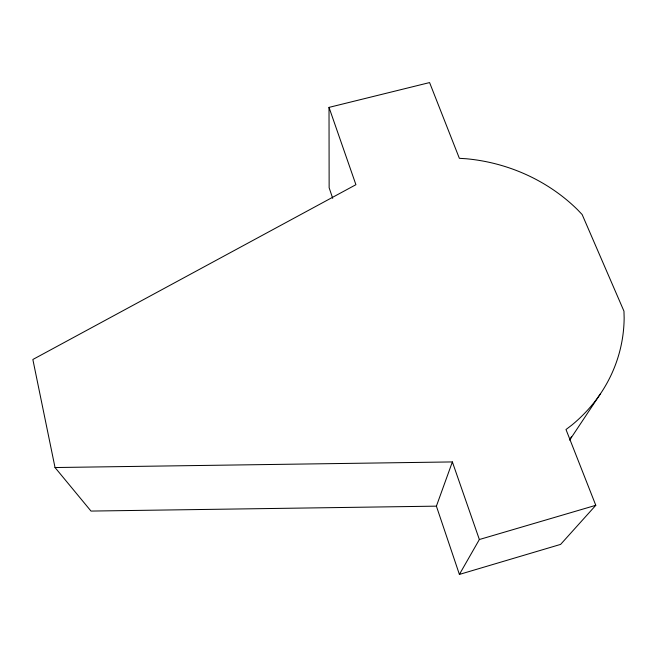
<?xml version="1.0" encoding="UTF-8"?>
<svg xmlns="http://www.w3.org/2000/svg" width="657" height="657" viewBox="0 0 657 657"><rect width="100%" height="100%" fill="white"/><g stroke="black" fill="none" stroke-linecap="round" stroke-linejoin="round"><path stroke-width="0.99" d="M436.396 506.153L452.369 461.928L55.032 467.538L32.85 359.494L355.913 184.699L329.017 107.387L429.588 82.577L459.366 158.321L466.273 158.756A168.315 151.414 12.1 0 1 577.429 209.591L582.151 214.535L623.961 311.163L624.15 317.832A168.315 151.414 12.1 0 1 571.73 425.161L565.997 429.522L595.792 505.315L560.618 544.39L459.399 574.423L436.396 506.153L90.995 511.072L55.032 467.538M459.399 574.423L479.364 539.52L595.792 505.315M569.644 440.124L600.219 394.118M452.369 461.928L479.364 539.52M332.713 198.357L329.141 187.762L329.017 107.387M571.582 436.527A147.357 135.654 13.7 0 1 570.572 438.293"/></g></svg>
